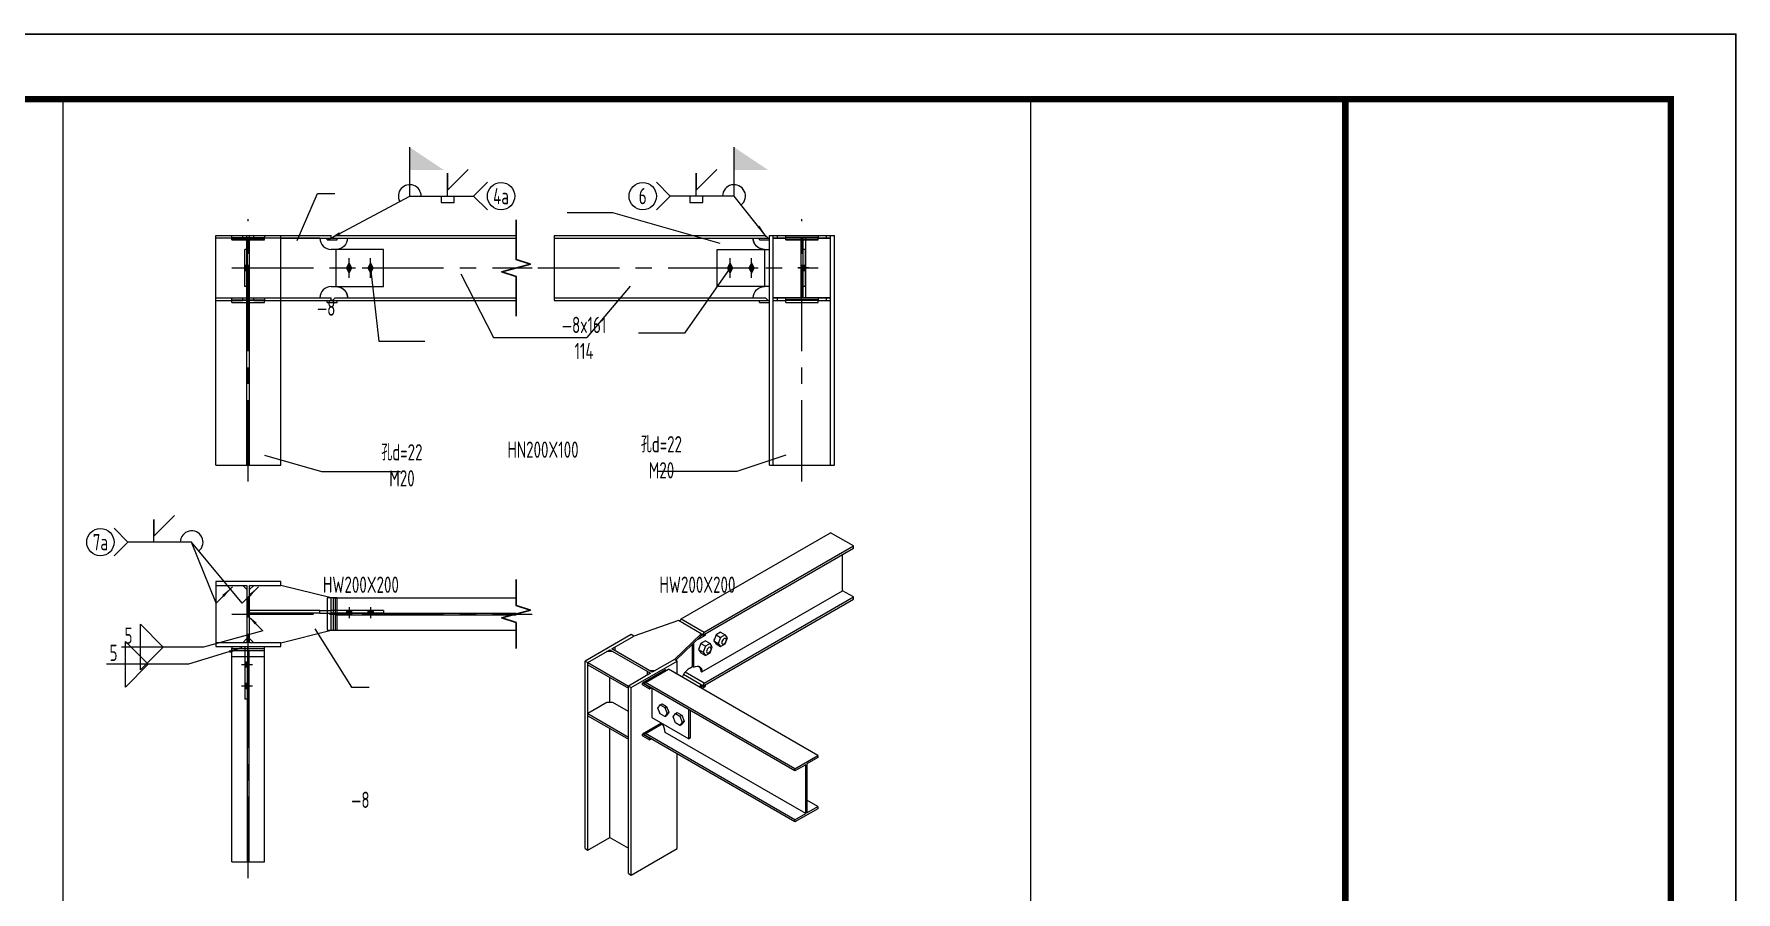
# Model space of a CAD drawing. Extents: x 498328 to 716449, y -893371 to -467753.
# Drawn here: x 584586 to 610727, y -775661 to -762482 of the extents above; entities that cross this region are included whole.
import ezdxf
from ezdxf.enums import TextEntityAlignment as Align

# ---------------------------------------------------------------- set-up
doc = ezdxf.new("R2010")
doc.units = 0
doc.header["$LTSCALE"] = 1000
for name, pattern in [('CENTER', [2, 1.25, -0.25, 0.25, -0.25]), ('Continuous-STLayerSet-Bolt', [0]), ('Continuous-STNodeDetDraw-Beam', [0]), ('Continuous-STNodeDetDraw-Bolt', [0]), ('Continuous-STNodeDetDraw-Col', [0]), ('Continuous-STNodeDetDraw-DimText', [0]), ('Continuous-STNodeDetDraw-Pl', [0]), ('Continuous-STNodeDetDraw-PlateJoint', [0]), ('Continuous-STNodeDetDraw-Stiff', [0]), ('Continuous-STNodeDetDraw-Weld', [0]), ('短虚线-STNodeDetDraw-Hide', [187.5, 125, -62.5])]:
    doc.linetypes.add(name, pattern=pattern)
for name, color, linetype in [('AXIS', 251, 'CENTER'), ('PUB_TITLE', 4, 'CONTINUOUS'), ('THIN', 7, 'CONTINUOUS'), ('通用-图框C-SHET', 141, 'CONTINUOUS')]:
    doc.layers.add(name, color=color, linetype=linetype)
doc.layers.add('yichutu', color=7, linetype='CONTINUOUS', true_color=0xffffff, plot=False)
for name, color, linetype, lineweight in [('平立面图螺栓', 1, 'CONTINUOUS', 18), ('详图加劲板', 103, 'CONTINUOUS', 18), ('详图接料板', 8, 'CONTINUOUS', 18), ('详图柱', 51, 'CONTINUOUS', 18), ('详图标注文字', 7, 'CONTINUOUS', 18), ('详图焊缝', 7, 'CONTINUOUS', 18), ('详图螺栓', 1, 'CONTINUOUS', 18), ('详图连接板', 171, 'CONTINUOUS', 18), ('详图钢梁', 141, 'CONTINUOUS', 18), ('钢梁', 141, 'CONTINUOUS', 18)]:
    doc.layers.add(name, color=color, linetype=linetype, lineweight=lineweight)
doc.styles.add('StTextStyle', font='yjkeng.shx', dxfattribs={"width": 0.7, "height": 250, "bigfont": 'yjkchn.shx'})

# ---------------------------------------------------------------- blocks, each defined once
blk = doc.blocks.new('*D199')
at = {"layer": '详图加劲板', "color": 103, "linetype": '短虚线-STNodeDetDraw-Hide', "lineweight": 18}
for p, q in [((-500, -960), (-85, -960)), ((-500, -1000), (-85, -1000)), ((-85, -1000), (-85, -960))]:
    blk.add_line(p, q, dxfattribs=at)
blk = doc.blocks.new('*D200')
at = {"layer": '详图钢梁', "color": 141, "linetype": 'Continuous-STNodeDetDraw-Beam', "lineweight": 18}
for p, q in [((-250, 0), (250, 0)), ((-250, -40), (-250, 0)), ((250, 0), (250, -40)), ((-13.75, -40), (-250, -40)), ((-13.75, -960), (-13.75, -40)), ((13.75, -40), (13.75, -960)), ((250, -40), (13.75, -40)), ((-250, -960), (-13.75, -960)), ((-250, -1000), (-250, -960)), ((250, -1000), (-250, -1000)), ((13.75, -960), (250, -960)), ((250, -960), (250, -1000))]:
    blk.add_line(p, q, dxfattribs=at)
at = {"layer": '详图钢梁', "color": 141, "linetype": '短虚线-STNodeDetDraw-Hide', "lineweight": 18}
for p, q in [((-250, -30), (250, -30)), ((-250, -40), (250, -40)), ((13.75, -215), (-13.75, -215)), ((-250, -960), (250, -960)), ((-250, -990), (250, -990)), ((13.75, -785), (-13.75, -785))]:
    blk.add_line(p, q, dxfattribs=at)
blk = doc.blocks.new('*D201')
at = {"layer": '详图加劲板', "color": 103, "linetype": '短虚线-STNodeDetDraw-Hide', "lineweight": 18}
for q in [(-85, 0), (-500, -40)]:
    blk.add_line((-85, -40), q, dxfattribs=at)
blk = doc.blocks.new('*D202')
at = {"layer": '详图柱', "color": 51, "linetype": 'Continuous-STNodeDetDraw-Col', "lineweight": 18}
for p, q in [((-500, 0), (-250, 0)), ((-500, -3530), (-500, 0)), ((250, 0), (500, 0)), ((500, -3530), (500, 0)), ((-500, -3530), (500, -3530))]:
    blk.add_line(p, q, dxfattribs=at)
at = {"layer": '详图柱', "color": 51, "linetype": '短虚线-STNodeDetDraw-Hide', "lineweight": 18}
for p, q in [((-20, -3530), (-20, 0)), ((20, -3530), (20, 0))]:
    blk.add_line(p, q, dxfattribs=at)
blk = doc.blocks.new('*D203')
at = {"layer": '详图加劲板', "color": 103, "linetype": '短虚线-STNodeDetDraw-Hide', "lineweight": 18}
blk.add_line((85, -40), (85, 0), dxfattribs=at)
at = {"layer": '详图加劲板', "color": 103, "linetype": 'Continuous-STNodeDetDraw-Stiff', "lineweight": 18}
for p, q in [((500, 0), (1275, 0)), ((1275, -40), (1275, 0)), ((500, -40), (1275, -40))]:
    blk.add_line(p, q, dxfattribs=at)
blk = doc.blocks.new('*D204')
at = {"layer": '详图加劲板', "color": 103, "linetype": '短虚线-STNodeDetDraw-Hide', "lineweight": 18}
for q in [(85, -960), (500, -1000)]:
    blk.add_line((85, -1000), q, dxfattribs=at)
at = {"layer": '详图加劲板', "color": 103, "linetype": 'Continuous-STNodeDetDraw-Stiff', "lineweight": 18}
for p, q in [((500, -960), (1275, -960)), ((500, -1000), (1275, -1000)), ((1275, -1000), (1275, -960))]:
    blk.add_line(p, q, dxfattribs=at)
blk = doc.blocks.new('*D205')
at = {"layer": '详图连接板', "color": 171, "linetype": '短虚线-STNodeDetDraw-Hide', "lineweight": 18}
for p, q in [((1100, -40), (20, -40)), ((2080, -215), (1275, -215)), ((2080, -785), (2080, -215)), ((20, -960), (1100, -960)), ((1275, -785), (2080, -785))]:
    blk.add_line(p, q, dxfattribs=at)
at = {"layer": '详图连接板', "color": 171, "linetype": 'Continuous-STNodeDetDraw-PlateJoint', "lineweight": 18}
for p, q in [((1350, -215), (1275, -215)), ((1275, -785), (1350, -785))]:
    blk.add_line(p, q, dxfattribs=at)
for centre, start, end in [((1275, -40), 180, 270), ((1275, -960), 90, 180)]:
    blk.add_arc(centre, 175, start, end, dxfattribs=at)
blk = doc.blocks.new('*D206')
at = {"layer": '详图接料板', "color": 8, "linetype": 'Continuous-STNodeDetDraw-Pl', "lineweight": 18}
for p, q in [((1215, -70), (1215, -40)), ((1215, -70), (1365, -70)), ((1275, -40), (1365, -40)), ((1365, -70), (1365, -40))]:
    blk.add_line(p, q, dxfattribs=at)
blk = doc.blocks.new('*D207')
at = {"layer": '详图接料板', "color": 8, "linetype": 'Continuous-STNodeDetDraw-Pl', "lineweight": 18}
for p, q in [((1215, -1030), (1215, -1000)), ((1215, -1030), (1365, -1030)), ((1275, -1000), (1365, -1000)), ((1365, -1030), (1365, -1000))]:
    blk.add_line(p, q, dxfattribs=at)
blk = doc.blocks.new('*D208')
at = {"layer": '详图连接板', "color": 171, "linetype": 'Continuous-STNodeDetDraw-PlateJoint', "lineweight": 18}
for p, q in [((-13.75, -215), (-53.75, -215)), ((-53.75, -785), (-53.75, -215)), ((-13.75, -785), (-53.75, -785))]:
    blk.add_line(p, q, dxfattribs=at)
blk = doc.blocks.new('*D209')
at = {"layer": '详图接料板', "color": 8, "linetype": 'Continuous-STNodeDetDraw-Pl', "lineweight": 18}
for p, q in [((-250, -70), (-250, -40)), ((-250, -70), (-13.75, -70)), ((13.75, -70), (250, -70)), ((250, -70), (250, -40))]:
    blk.add_line(p, q, dxfattribs=at)
at = {"layer": '详图接料板', "color": 8, "linetype": '短虚线-STNodeDetDraw-Hide', "lineweight": 18}
blk.add_line((250, -70), (-250, -70), dxfattribs=at)
blk = doc.blocks.new('*D210')
at = {"layer": '详图接料板', "color": 8, "linetype": 'Continuous-STNodeDetDraw-Pl', "lineweight": 18}
for p, q in [((-250, -1030), (-250, -1000)), ((-250, -1030), (250, -1030)), ((250, -1030), (250, -1000))]:
    blk.add_line(p, q, dxfattribs=at)
blk = doc.blocks.new('*D211')
at = {"layer": '详图焊缝', "color": 7, "linetype": 'Continuous-STNodeDetDraw-Weld', "lineweight": 18}
for points in [[(43775, -64777), (43775, -64027)], [(44355, -64777), (44355, -64427), (44355, -64687), (44673, -64368)], [(44967, -64565), (44755, -64777), (44967, -64989)], [(42525, -65442), (43775, -64777)], [(43775, -64777), (44755, -64777)], [(44255, -64777), (44255, -64877), (44455, -64877), (44455, -64777)]]:
    blk.add_lwpolyline(points, dxfattribs=at)
blk.add_lwpolyline([(42525, -65442, 0, 40, 0), (42702, -65348, 40, 40, 0)], format="xyseb", dxfattribs=at)
blk.add_circle((45177, -64777), 210, dxfattribs=at)
blk.add_arc((43775, -64777), 175, 0, 208.013, dxfattribs=at)
at = {"layer": '详图焊缝', "color": 7}
blk.add_solid([(43775, -64027), (43775, -64377), (44300, -64377)], dxfattribs=at)
at = {"layer": '详图焊缝', "color": 7, "style": 'StTextStyle', "width": 0.7}
blk.add_text('4a', height=250, dxfattribs=at).set_placement((45177, -64777), align=Align.MIDDLE_CENTER)
blk = doc.blocks.new('*D212')
at = {"layer": '详图加劲板', "color": 103, "linetype": '短虚线-STNodeDetDraw-Hide', "lineweight": 18}
for p, q in [((440, -960), (-440, -960)), ((-375, -1000), (-375, -960)), ((375, -1000), (375, -960))]:
    blk.add_line(p, q, dxfattribs=at)
blk = doc.blocks.new('*D213')
at = {"layer": '详图钢梁', "color": 141, "linetype": 'Continuous-STNodeDetDraw-Beam', "lineweight": 18}
for p, q in [((-3805, 0), (-3805, -40)), ((-3805, 0), (-560, 0)), ((-560, 0), (-530, -30)), ((-3805, -40), (-3805, -960)), ((-3805, -40), (-530, -40)), ((-575, -215), (-575, -785)), ((-530, -30), (-530, -40)), ((-3805, -960), (-3805, -1000)), ((-3805, -960), (-560, -960)), ((-3805, -1000), (-530, -1000)), ((-560, -960), (-530, -990)), ((-530, -990), (-530, -1000))]:
    blk.add_line(p, q, dxfattribs=at)
at = {"layer": '详图钢梁', "color": 141, "linetype": 'Continuous-STNodeDetDraw-Beam', "lineweight": 18, "extrusion": (0, 0, -1)}
for centre, start, end in [((575, -40), 270, 0), ((575, -960), 0, 90)]:
    blk.add_arc(centre, 175, start, end, dxfattribs=at)
at = {"layer": '详图钢梁', "color": 141, "linetype": '短虚线-STNodeDetDraw-Hide', "lineweight": 18, "extrusion": (0, 0, -1)}
blk.add_arc((575, -40), 175, 270, 0, dxfattribs=at)
blk = doc.blocks.new('*D214')
at = {"layer": '详图加劲板', "color": 103, "linetype": '短虚线-STNodeDetDraw-Hide', "lineweight": 18}
for p, q in [((-375, -40), (-375, 0)), ((375, -40), (375, 0)), ((440, -40), (-440, -40))]:
    blk.add_line(p, q, dxfattribs=at)
blk = doc.blocks.new('*D215')
at = {"layer": '详图钢梁', "color": 141, "linetype": 'Continuous-STNodeDetDraw-Beam', "lineweight": 18}
for p, q in [((-250, 0), (250, 0)), ((-250, -40), (-250, 0)), ((250, 0), (250, -40)), ((-13.75, -40), (-250, -40)), ((-13.75, -960), (-13.75, -40)), ((13.75, -40), (13.75, -960)), ((250, -40), (13.75, -40)), ((-250, -960), (-13.75, -960)), ((-250, -1000), (-250, -960)), ((250, -1000), (-250, -1000)), ((13.75, -960), (250, -960)), ((250, -960), (250, -1000))]:
    blk.add_line(p, q, dxfattribs=at)
at = {"layer": '详图钢梁', "color": 141, "linetype": '短虚线-STNodeDetDraw-Hide', "lineweight": 18}
for p, q in [((250, -30), (-250, -30)), ((-13.75, -215), (13.75, -215)), ((250, -990), (-250, -990)), ((-13.75, -785), (13.75, -785))]:
    blk.add_line(p, q, dxfattribs=at)
blk = doc.blocks.new('*D216')
at = {"layer": '详图柱', "color": 51, "linetype": 'Continuous-STNodeDetDraw-Col', "lineweight": 18}
for p, q in [((-500, -3530), (-500, 0)), ((-500, 0), (-440, 0)), ((-440, -3530), (-440, 0)), ((440, 0), (500, 0)), ((440, -3530), (440, 0)), ((500, -3530), (500, 0)), ((-500, -3530), (-440, -3530)), ((-440, -3530), (440, -3530)), ((440, -3530), (500, -3530))]:
    blk.add_line(p, q, dxfattribs=at)
blk = doc.blocks.new('*D217')
at = {"layer": '详图加劲板', "color": 103, "linetype": 'Continuous-STNodeDetDraw-Stiff', "lineweight": 18}
for p, q in [((-440, 0), (-250, 0)), ((250, 0), (440, 0)), ((-440, -40), (-250, -40)), ((250, -40), (440, -40))]:
    blk.add_line(p, q, dxfattribs=at)
blk = doc.blocks.new('*D218')
at = {"layer": '详图加劲板', "color": 103, "linetype": 'Continuous-STNodeDetDraw-Stiff', "lineweight": 18}
for p, q in [((-440, -960), (-250, -960)), ((-440, -1000), (-250, -1000)), ((250, -960), (440, -960)), ((250, -1000), (440, -1000))]:
    blk.add_line(p, q, dxfattribs=at)
blk = doc.blocks.new('*D219')
at = {"layer": '详图连接板', "color": 171, "linetype": 'Continuous-STNodeDetDraw-PlateJoint', "lineweight": 18}
for p, q in [((53.75, -215), (13.75, -215)), ((53.75, -70), (53.75, -215)), ((53.75, -785), (53.75, -215)), ((53.75, -785), (13.75, -785)), ((53.75, -785), (53.75, -960))]:
    blk.add_line(p, q, dxfattribs=at)
at = {"layer": '详图连接板', "color": 171, "linetype": '短虚线-STNodeDetDraw-Hide', "lineweight": 18}
blk.add_line((53.75, -40), (53.75, -960), dxfattribs=at)
blk = doc.blocks.new('*D220')
at = {"layer": '详图接料板', "color": 8, "linetype": 'Continuous-STNodeDetDraw-Pl', "lineweight": 18}
for p, q in [((-250, -70), (-250, -40)), ((-250, -70), (-13.75, -70)), ((13.75, -70), (250, -70)), ((250, -70), (250, -40))]:
    blk.add_line(p, q, dxfattribs=at)
at = {"layer": '详图接料板', "color": 8, "linetype": '短虚线-STNodeDetDraw-Hide', "lineweight": 18}
blk.add_line((250, -70), (-250, -70), dxfattribs=at)
blk = doc.blocks.new('*D221')
at = {"layer": '详图接料板', "color": 8, "linetype": 'Continuous-STNodeDetDraw-Pl', "lineweight": 18}
for p, q in [((-250, -1030), (-250, -1000)), ((-250, -1030), (250, -1030)), ((250, -1030), (250, -1000))]:
    blk.add_line(p, q, dxfattribs=at)
blk = doc.blocks.new('*D222')
at = {"layer": '详图连接板', "color": 171, "linetype": '短虚线-STNodeDetDraw-Hide', "lineweight": 18}
for p, q in [((-1305, -785), (-1305, -215)), ((-1305, -215), (-500, -215)), ((-500, -785), (-1305, -785))]:
    blk.add_line(p, q, dxfattribs=at)
at = {"layer": '详图连接板', "color": 171, "linetype": 'Continuous-STNodeDetDraw-PlateJoint', "lineweight": 18}
for p, q in [((-575, -215), (-500, -215)), ((-500, -785), (-575, -785))]:
    blk.add_line(p, q, dxfattribs=at)
blk = doc.blocks.new('*D223')
at = {"layer": '详图接料板', "color": 8, "linetype": 'Continuous-STNodeDetDraw-Pl', "lineweight": 18}
for p, q in [((-650, -70), (-650, -40)), ((-650, -40), (-500, -40)), ((-650, -70), (-500, -70))]:
    blk.add_line(p, q, dxfattribs=at)
blk = doc.blocks.new('*D224')
at = {"layer": '详图接料板', "color": 8, "linetype": 'Continuous-STNodeDetDraw-Pl', "lineweight": 18}
for p, q in [((-650, -1030), (-650, -1000)), ((-650, -1000), (-500, -1000)), ((-650, -1030), (-500, -1030))]:
    blk.add_line(p, q, dxfattribs=at)
blk = doc.blocks.new('*D225')
at = {"layer": '详图焊缝', "color": 7, "linetype": 'Continuous-STNodeDetDraw-Weld', "lineweight": 18}
for points in [[(53478, -64777), (53478, -64027)], [(52285, -64565), (52498, -64777), (52285, -64989)], [(52898, -64777), (52898, -64427), (52898, -64687), (53216, -64368)], [(53478, -64777), (52498, -64777)], [(52798, -64777), (52798, -64877), (52998, -64877), (52998, -64777)], [(53978, -65402), (53478, -64777)]]:
    blk.add_lwpolyline(points, dxfattribs=at)
blk.add_lwpolyline([(53978, -65402, 0, 40, 0), (53853, -65245, 40, 40, 0)], format="xyseb", dxfattribs=at)
blk.add_circle((52075, -64777), 210, dxfattribs=at)
blk.add_arc((53478, -64777), 175, 308.6598, 180, dxfattribs=at)
at = {"layer": '详图焊缝', "color": 7}
blk.add_solid([(53478, -64027), (53478, -64377), (54003, -64377)], dxfattribs=at)
at = {"layer": '详图焊缝', "color": 7, "style": 'StTextStyle', "width": 0.7}
blk.add_text('6', height=250, dxfattribs=at).set_placement((52075, -64777), align=Align.MIDDLE_CENTER)
blk = doc.blocks.new('*D226')
at = {"layer": '详图钢梁', "color": 141, "linetype": 'Continuous-STNodeDetDraw-Beam', "lineweight": 18}
for p, q in [((-250, -560), (-250, -530)), ((-250, -530), (250, -530)), ((-250, -560), (250, -560)), ((-250, -3805), (-250, -560)), ((250, -560), (250, -530)), ((250, -3805), (250, -560)), ((-250, -3805), (250, -3805))]:
    blk.add_line(p, q, dxfattribs=at)
at = {"layer": '详图钢梁', "color": 141, "linetype": '短虚线-STNodeDetDraw-Hide', "lineweight": 18}
for p, q in [((13.75, -575), (-13.75, -575)), ((-13.75, -3805), (-13.75, -750)), ((-13.75, -750), (13.75, -750)), ((13.75, -750), (13.75, -575)), ((13.75, -3805), (13.75, -750))]:
    blk.add_line(p, q, dxfattribs=at)
blk = doc.blocks.new('*D227')
at = {"layer": '详图加劲板', "color": 103, "linetype": 'Continuous-STNodeDetDraw-Stiff', "lineweight": 18}
for p, q in [((-500, 440), (-500, -440)), ((-20, 375), (-85, 440)), ((-85, -440), (-20, -375))]:
    blk.add_line(p, q, dxfattribs=at)
blk = doc.blocks.new('*D228')
at = {"layer": '详图柱', "color": 51, "linetype": 'Continuous-STNodeDetDraw-Col', "lineweight": 18}
for p, q in [((500, 500), (-500, 500)), ((-500, 500), (-500, 440)), ((-500, 440), (-20, 440)), ((-20, 440), (-20, -440)), ((20, -440), (20, 440)), ((20, 440), (500, 440)), ((500, 440), (500, 500)), ((-20, -440), (-500, -440)), ((-500, -440), (-500, -500)), ((-500, -500), (500, -500)), ((500, -440), (20, -440)), ((500, -500), (500, -440))]:
    blk.add_line(p, q, dxfattribs=at)
blk = doc.blocks.new('*D229')
at = {"layer": '详图加劲板', "color": 103, "linetype": 'Continuous-STNodeDetDraw-Stiff', "lineweight": 18}
for p, q in [((85, 440), (20, 375)), ((1275, 250), (500, 440)), ((1275, -250), (1275, 250)), ((500, -440), (1275, -250)), ((20, -375), (85, -440))]:
    blk.add_line(p, q, dxfattribs=at)
blk = doc.blocks.new('*D230')
at = {"layer": '详图连接板', "color": 171, "linetype": '短虚线-STNodeDetDraw-Hide', "lineweight": 18}
for p, q in [((1100, 53.75), (20, 53.75)), ((1100, 13.75), (20, 13.75)), ((1100, 13.75), (1100, 53.75)), ((1100, 53.75), (1275, 53.75)), ((1100, 13.75), (1275, 13.75)), ((2080, 53.75), (1275, 53.75)), ((2080, 13.75), (1275, 13.75)), ((2080, 53.75), (2080, 13.75))]:
    blk.add_line(p, q, dxfattribs=at)
blk = doc.blocks.new('*D231')
at = {"layer": '详图接料板', "color": 8, "linetype": '短虚线-STNodeDetDraw-Hide', "lineweight": 18}
for p, q in [((1365, 250), (1215, 250)), ((1215, 250), (1215, -250)), ((1365, -250), (1365, 250)), ((1215, -250), (1365, -250))]:
    blk.add_line(p, q, dxfattribs=at)
at = {"layer": '详图接料板', "color": 8, "linetype": 'Continuous-STNodeDetDraw-Pl', "lineweight": 18}
for p, q in [((1305, 250), (1275, 250)), ((1275, -250), (1305, -250))]:
    blk.add_line(p, q, dxfattribs=at)
blk = doc.blocks.new('*D232')
at = {"layer": '详图连接板', "color": 171, "linetype": '短虚线-STNodeDetDraw-Hide', "lineweight": 18}
for p, q in [((-53.75, -500), (-53.75, -1305)), ((-13.75, -500), (-13.75, -1305)), ((-13.75, -1305), (-53.75, -1305))]:
    blk.add_line(p, q, dxfattribs=at)
blk = doc.blocks.new('*D233')
at = {"layer": '详图接料板', "color": 8, "linetype": 'Continuous-STNodeDetDraw-Pl', "lineweight": 18}
for p, q in [((-250, -500), (-250, -530)), ((250, -530), (250, -500))]:
    blk.add_line(p, q, dxfattribs=at)
at = {"layer": '详图接料板', "color": 8, "linetype": '短虚线-STNodeDetDraw-Hide', "lineweight": 18}
blk.add_line((-250, -650), (250, -650), dxfattribs=at)
blk = doc.blocks.new('*D234')
at = {"layer": '详图焊缝', "color": 7, "linetype": 'Continuous-STNodeDetDraw-Weld', "lineweight": 18}
blk.add_lwpolyline([(39989, -72985), (39639, -73335), (39639, -72635)], close=True, dxfattribs=at)
for points in [[(41270, -72485), (41520, -72735), (40605, -72985)], [(40605, -72985), (39345, -72985)]]:
    blk.add_lwpolyline(points, dxfattribs=at)
blk.add_lwpolyline([(41270, -72485, 0, 40, 0), (41412, -72626, 40, 40, 0)], format="xyseb", dxfattribs=at)
at = {"layer": '详图焊缝', "color": 7, "style": 'StTextStyle', "width": 0.7}
blk.add_text('5', height=250, dxfattribs=at).set_placement((39395, -72935))
blk = doc.blocks.new('*D235')
at = {"layer": '详图焊缝', "color": 7, "linetype": 'Continuous-STNodeDetDraw-Weld', "lineweight": 18}
for points in [[(39845, -71374), (39845, -71024), (39845, -71284), (40163, -70965)], [(39233, -71161), (39445, -71374), (39233, -71586)], [(40425, -71374), (39445, -71374)], [(41050, -72059), (40800, -72309), (40425, -71374)], [(41450, -72059), (41200, -72309), (40425, -71374)]]:
    blk.add_lwpolyline(points, dxfattribs=at)
for points in [[(41050, -72059, 0, 40, 0), (40909, -72200, 40, 40, 0)], [(41450, -72059, 0, 40, 0), (41309, -72200, 40, 40, 0)]]:
    blk.add_lwpolyline(points, format="xyseb", dxfattribs=at)
blk.add_circle((39023, -71374), 210, dxfattribs=at)
blk.add_arc((40425, -71374), 175, 309.6546, 180, dxfattribs=at)
at = {"layer": '详图焊缝', "color": 7, "style": 'StTextStyle', "width": 0.7}
blk.add_text('7a', height=250, dxfattribs=at).set_placement((39023, -71374), align=Align.MIDDLE_CENTER)
blk = doc.blocks.new('*D236')
at = {"layer": '详图焊缝', "color": 7, "linetype": 'Continuous-STNodeDetDraw-Weld', "lineweight": 18}
blk.add_lwpolyline([(39759, -73249), (39409, -73599), (39409, -72899)], close=True, dxfattribs=at)
for points in [[(41197, -72999), (40375, -73249)], [(40375, -73249), (39115, -73249)]]:
    blk.add_lwpolyline(points, dxfattribs=at)
blk.add_lwpolyline([(41197, -72999, 0, 40, 0), (41005, -73057, 40, 40, 0)], format="xyseb", dxfattribs=at)
at = {"layer": '详图焊缝', "color": 7, "style": 'StTextStyle', "width": 0.7}
blk.add_text('5', height=250, dxfattribs=at).set_placement((39165, -73199))
blk = doc.blocks.new('*D237')
at = {"layer": '详图加劲板', "color": 103, "linetype": 'Continuous-STNodeDetDraw-Stiff', "lineweight": 18}
for p, q in [((-371, -639), (-665, -808)), ((-279, -639), (-371, -639)), ((-42, -776), (-279, -639)), ((-665, -808), (-42, -1168)), ((-665, -841), (-42, -1200))]:
    blk.add_line(p, q, dxfattribs=at)
blk = doc.blocks.new('*D238')
at = {"layer": '详图钢梁', "color": 141, "linetype": 'Continuous-STNodeDetDraw-Beam', "lineweight": 18}
for p, q in [((219, -331), (573, -127)), ((2867, -1451), (573, -127)), ((219, -331), (198, -343)), ((198, -351), (198, -343)), ((2514, -1688), (198, -351)), ((2514, -1655), (219, -331)), ((219, -1115), (479, -965)), ((219, -1115), (198, -1127)), ((198, -1135), (198, -1127)), ((2514, -2472), (198, -1135)), ((2514, -2439), (219, -1115)), ((2681, -2343), (521, -1096)), ((2514, -1655), (2867, -1451)), ((2867, -1484), (2700, -1580)), ((2867, -1451), (2867, -1484)), ((2681, -1592), (2514, -1688)), ((2514, -1688), (2514, -1655)), ((2681, -2343), (2681, -1592)), ((2700, -1580), (2700, -2332)), ((2867, -2268), (2514, -2472)), ((2514, -2439), (2681, -2343)), ((2867, -2235), (2700, -2139)), ((2700, -2332), (2867, -2235)), ((2867, -2235), (2867, -2268)), ((2514, -2472), (2514, -2439))]:
    blk.add_line(p, q, dxfattribs=at)
blk.add_ellipse((397, -1024), major_axis=(-87, 152), ratio=0.57735, start_param=3.926991, end_param=4.808074, dxfattribs=at)
blk = doc.blocks.new('*D239')
at = {"layer": '详图加劲板', "color": 103, "linetype": 'Continuous-STNodeDetDraw-Stiff', "lineweight": 18}
for p, q in [((-279, 145), (-371, 145)), ((-665, -24), (-42, -384)), ((-665, -57), (-42, -416)), ((251, -214), (251, -161))]:
    blk.add_line(p, q, dxfattribs=at)
blk = doc.blocks.new('*D240')
at = {"layer": '详图钢梁', "color": 141, "linetype": 'Continuous-STNodeDetDraw-Beam', "lineweight": 18}
for p, q in [((767, 647), (3062, 1972)), ((3415, 1768), (3062, 1972)), ((1100, 398), (3415, 1735)), ((1121, 443), (3415, 1768)), ((3248, 1080), (3248, 1639)), ((3415, 1735), (3415, 1768)), ((1088, -167), (3248, 1080)), ((3415, 984), (3248, 1080)), ((1100, -386), (3415, 951)), ((1121, -341), (3415, 984)), ((3415, 951), (3415, 984)), ((746, 610), (767, 647)), ((767, 647), (1121, 443)), ((964, -95), (964, 277)), ((1078, 418), (1100, 406)), ((1100, 398), (1078, 410)), ((1100, 406), (1121, 443)), ((1100, 406), (1100, 398)), ((945, -84), (945, 259)), ((1121, -341), (828, -172)), ((964, -95), (945, -84)), ((1069, -156), (1088, -167)), ((1078, -365), (1100, -378)), ((1100, -386), (1078, -374)), ((1100, -378), (1121, -341)), ((1100, -378), (1100, -386))]:
    blk.add_line(p, q, dxfattribs=at)
at = {"layer": '详图钢梁', "color": 141, "linetype": 'Continuous-STNodeDetDraw-Beam', "lineweight": 18, "extrusion": (0, 0, -1)}
for centre, start_param, end_param in [((964, -238), 5.497787, 6.283185), ((945, -227), 0.111347, 0.785398), ((964, -238), 0, 0.785398)]:
    blk.add_ellipse(centre, major_axis=(88, 152), ratio=0.57735, start_param=start_param, end_param=end_param, dxfattribs=at)
blk = doc.blocks.new('*D241')
at = {"layer": '详图柱', "color": 51, "linetype": 'Continuous-STNodeDetDraw-Col', "lineweight": 18}
for p, q in [((0, 408), (-707, 0)), ((-297, 188), (42, 384)), ((42, 384), (0, 408)), ((-707, 0), (-665, -24)), ((-707, -2882), (-707, 0)), ((-665, -24), (-325, 171)), ((-325, 171), (297, -188)), ((-325, 145), (-325, 171)), ((325, -171), (-297, 188)), ((0, -408), (707, 0)), ((665, 24), (325, -171)), ((707, 0), (665, 24)), ((707, -204), (707, 0)), ((-665, -2907), (-665, -24)), ((-325, -639), (-325, -253)), ((297, -188), (-42, -384)), ((-42, -384), (0, -408)), ((-42, -3266), (-42, -384)), ((0, -3290), (0, -408)), ((-325, -2711), (-325, -1037)), ((707, -2882), (707, -1429)), ((-665, -2907), (-325, -2711)), ((-325, -2711), (-42, -2874)), ((-707, -2882), (-665, -2907)), ((0, -3290), (707, -2882)), ((-42, -3266), (0, -3290))]:
    blk.add_line(p, q, dxfattribs=at)
blk = doc.blocks.new('*D242')
at = {"layer": '详图加劲板', "color": 103, "linetype": 'Continuous-STNodeDetDraw-Stiff', "lineweight": 18}
for p, q in [((725, 623), (42, 384)), ((1078, 418), (725, 623)), ((665, 24), (1078, 418)), ((686, 12), (1078, 386)), ((1078, 386), (1078, 418)), ((-251, 214), (-251, 161)), ((279, -145), (371, -145))]:
    blk.add_line(p, q, dxfattribs=at)
blk = doc.blocks.new('*D243')
at = {"layer": '详图加劲板', "color": 103, "linetype": 'Continuous-STNodeDetDraw-Stiff', "lineweight": 18}
for p, q in [((1078, -365), (804, -207)), ((1044, -398), (1078, -365)), ((1065, -411), (1078, -398)), ((1078, -398), (1078, -365))]:
    blk.add_line(p, q, dxfattribs=at)
blk = doc.blocks.new('*D244')
at = {"layer": '详图连接板', "color": 171, "linetype": 'Continuous-STNodeDetDraw-PlateJoint', "lineweight": 18}
blk.add_line((892, -115), (945, -84), dxfattribs=at)
blk.add_ellipse((892, -258), major_axis=(-88, -152), ratio=0.57735, start_param=3.926991, end_param=4.978146, dxfattribs=at)
blk = doc.blocks.new('*D245')
at = {"layer": '详图接料板', "color": 8, "linetype": 'Continuous-STNodeDetDraw-Pl', "lineweight": 18}
for p, q in [((1030, 340), (1036, 337)), ((1036, 337), (1142, 398)), ((1036, 337), (1036, 345)), ((1078, 386), (1142, 423)), ((1142, 398), (1142, 423))]:
    blk.add_line(p, q, dxfattribs=at)
blk = doc.blocks.new('*D246')
at = {"layer": '详图接料板', "color": 8, "linetype": 'Continuous-STNodeDetDraw-Pl', "lineweight": 18}
for p, q in [((1078, -398), (1142, -361)), ((1082, -420), (1142, -386)), ((1142, -386), (1142, -361))]:
    blk.add_line(p, q, dxfattribs=at)
blk = doc.blocks.new('*D247')
at = {"layer": '详图连接板', "color": 171, "linetype": 'Continuous-STNodeDetDraw-PlateJoint', "lineweight": 18}
for p, q in [((316, -419), (316, -867)), ((885, -1196), (885, -748)), ((913, -1179), (913, -764)), ((316, -867), (885, -1196)), ((913, -1179), (885, -1196))]:
    blk.add_line(p, q, dxfattribs=at)
blk = doc.blocks.new('*D248')
at = {"layer": '详图接料板', "color": 8, "linetype": 'Continuous-STNodeDetDraw-Pl', "lineweight": 18}
for p, q in [((530, -135), (177, -339)), ((544, -143), (530, -135)), ((177, -363), (177, -339)), ((177, -339), (283, -400)), ((177, -363), (283, -425)), ((283, -425), (283, -400)), ((283, -425), (304, -412))]:
    blk.add_line(p, q, dxfattribs=at)
blk = doc.blocks.new('*D249')
at = {"layer": '详图接料板', "color": 8, "linetype": 'Continuous-STNodeDetDraw-Pl', "lineweight": 18}
for p, q in [((468, -955), (177, -1123)), ((177, -1147), (177, -1123)), ((177, -1123), (283, -1184)), ((177, -1147), (283, -1208)), ((283, -1208), (283, -1184)), ((283, -1208), (304, -1196))]:
    blk.add_line(p, q, dxfattribs=at)
blk = doc.blocks.new('*D250')
at = {"layer": '详图螺栓', "color": 1, "linetype": 'Continuous-STNodeDetDraw-Bolt', "lineweight": 18}
for p, q in [((1266, 338), (1276, 332)), ((1316, 425), (1328, 418))]:
    blk.add_line(p, q, dxfattribs=at)
for start_param, end_param in [(3.141593, 6.283185), (0, 2.356194), (2.356194, 3.141593)]:
    blk.add_ellipse((1427, 303), major_axis=(-25, -43.3), ratio=0.57735, start_param=start_param, end_param=end_param, dxfattribs=at)
blk = doc.blocks.new('*D251')
at = {"layer": '详图螺栓', "color": 1, "linetype": 'Continuous-STNodeDetDraw-Bolt', "lineweight": 18}
for p, q in [((1304, 404), (1268, 313)), ((1268, 313), (1339, 272)), ((1268, 313), (1304, 263)), ((1374, 445), (1304, 404)), ((1304, 404), (1374, 363)), ((1304, 263), (1374, 222)), ((1374, 363), (1339, 272)), ((1339, 272), (1374, 222)), ((1374, 445), (1445, 404)), ((1445, 404), (1374, 363)), ((1374, 222), (1445, 263)), ((1481, 354), (1445, 404)), ((1445, 263), (1481, 354))]:
    blk.add_line(p, q, dxfattribs=at)
blk = doc.blocks.new('*D252')
at = {"layer": '详图螺栓', "color": 1, "linetype": 'Continuous-STNodeDetDraw-Bolt', "lineweight": 18}
for p, q in [((644, -857), (680, -807)), ((680, -948), (644, -857)), ((680, -807), (708, -790)), ((680, -807), (750, -847)), ((750, -989), (680, -948)), ((708, -790), (779, -831)), ((750, -847), (779, -831)), ((750, -847), (786, -938)), ((786, -938), (750, -989)), ((750, -989), (779, -972)), ((779, -831), (814, -922)), ((814, -922), (779, -972)), ((786, -938), (814, -922))]:
    blk.add_line(p, q, dxfattribs=at)
blk = doc.blocks.new('*D253')
at = {"layer": '详图螺栓', "color": 1, "linetype": 'Continuous-STNodeDetDraw-Bolt', "lineweight": 18}
for p, q in [((411, -722), (446, -672)), ((446, -813), (411, -722)), ((446, -672), (475, -655)), ((446, -672), (517, -713)), ((475, -655), (545, -696)), ((517, -713), (545, -696)), ((517, -713), (552, -804)), ((545, -696), (581, -787)), ((517, -854), (446, -813)), ((552, -804), (517, -854)), ((517, -854), (545, -838)), ((581, -787), (545, -838)), ((552, -804), (581, -787))]:
    blk.add_line(p, q, dxfattribs=at)
blk = doc.blocks.new('*D254')
at = {"layer": '详图螺栓', "color": 1, "linetype": 'Continuous-STNodeDetDraw-Bolt', "lineweight": 18}
for p, q in [((1070, 269), (1035, 178)), ((1141, 310), (1070, 269)), ((1070, 269), (1141, 228)), ((1141, 310), (1212, 269)), ((1212, 269), (1141, 228)), ((1247, 219), (1212, 269)), ((1035, 178), (1106, 137)), ((1035, 178), (1070, 128)), ((1070, 128), (1141, 87)), ((1141, 228), (1106, 137)), ((1106, 137), (1141, 87)), ((1141, 87), (1212, 128)), ((1212, 128), (1247, 219))]:
    blk.add_line(p, q, dxfattribs=at)
blk = doc.blocks.new('*D255')
at = {"layer": '详图螺栓', "color": 1, "linetype": 'Continuous-STNodeDetDraw-Bolt', "lineweight": 18}
for p, q in [((1083, 290), (1095, 283)), ((1033, 203), (1043, 198))]:
    blk.add_line(p, q, dxfattribs=at)
for start_param, end_param in [(3.141593, 6.283185), (0, 2.356194), (2.356194, 3.141593)]:
    blk.add_ellipse((1194, 168), major_axis=(-25, -43.3), ratio=0.57735, start_param=start_param, end_param=end_param, dxfattribs=at)
blk = doc.blocks.new('yct-841-594-84100-59400-100-1000.0')
at = {"layer": 'yichutu', "color": 7, "true_color": 0xffffff}
blk.add_lwpolyline([(0, 0), (0, 59400), (84100, 59400), (84100, 0)], close=True, dxfattribs=at)

msp = doc.modelspace()

# ---------------------------------------------------------------- linework, layer by layer
at = {"layer": 'AXIS', "lineweight": 20}
for p, q in [((587876, -769356.3), (587876, -765326.3)), ((596381.5, -769356.3), (596381.5, -765326.3)), ((587626, -766076.3), (592239.3, -766076.3)), ((592326.5, -766076.3), (596631.5, -766076.3)), ((587876, -775447.2), (587876, -771142.2)), ((587626, -771392.2), (592239.3, -771392.2))]:
    msp.add_line(p, q, dxfattribs=at)
at = {"layer": 'PUB_TITLE'}
msp.add_lwpolyline([(526627.4, -821882.5), (610727.4, -821882.5), (610727.4, -762482.5), (526627.4, -762482.5)], close=True, dxfattribs=at)
at = {"layer": 'PUB_TITLE', "const_width": 100}
msp.add_lwpolyline([(529127.4, -820882.5), (609727.4, -820882.5), (609727.4, -763482.5), (529127.4, -763482.5)], close=True, dxfattribs=at)
at = {"layer": 'THIN'}
for points in [[(591989.3, -766816.3), (591989.3, -766206.3), (591769.3, -766136.3), (592209.3, -766016.3), (591989.3, -765946.3), (591989.3, -765336.3)], [(591989.3, -771922.2), (591989.3, -771522.2), (591769.3, -771452.2), (592209.3, -771332.2), (591989.3, -771262.2), (591989.3, -770862.2)]]:
    msp.add_lwpolyline(points, dxfattribs=at)
at = {"layer": '平立面图螺栓', "color": 1, "linetype": 'Continuous-STLayerSet-Bolt', "lineweight": 18}
for p, q in [((589426, -766226.3), (589426, -765926.3)), ((589756, -766226.3), (589756, -765926.3)), ((595276.5, -766226.3), (595276.5, -765926.3)), ((595606.5, -766226.3), (595606.5, -765926.3)), ((587772.3, -766076.3), (587939.8, -766076.3)), ((589326, -766076.3), (589526, -766076.3)), ((589656, -766076.3), (589856, -766076.3)), ((595176.5, -766076.3), (595376.5, -766076.3)), ((595506.5, -766076.3), (595706.5, -766076.3)), ((596485.2, -766076.3), (596317.7, -766076.3)), ((589426, -771288.4), (589426, -771455.9)), ((589756, -771288.4), (589756, -771455.9)), ((587772.3, -772167.2), (587939.8, -772167.2)), ((587772.3, -772497.2), (587939.8, -772497.2))]:
    msp.add_line(p, q, dxfattribs=at)
at = {"layer": '平立面图螺栓', "color": 1}
for points in [[(587889.8, -766126.3), (587889.8, -766026.3), (587822.3, -766126.3), (587822.3, -766026.3)], [(589376, -766076.3), (589426, -765976.3), (589426, -766176.3), (589476, -766076.3)], [(589706, -766076.3), (589756, -765976.3), (589756, -766176.3), (589806, -766076.3)], [(595226.5, -766076.3), (595276.5, -765976.3), (595276.5, -766176.3), (595326.5, -766076.3)], [(595556.5, -766076.3), (595606.5, -765976.3), (595606.5, -766176.3), (595656.5, -766076.3)], [(596367.7, -766126.3), (596367.7, -766026.3), (596435.2, -766126.3), (596435.2, -766026.3)], [(589376, -771405.9), (589476, -771405.9), (589376, -771338.4), (589476, -771338.4)], [(589706, -771405.9), (589806, -771405.9), (589706, -771338.4), (589806, -771338.4)], [(587889.8, -772217.2), (587889.8, -772117.2), (587822.3, -772217.2), (587822.3, -772117.2)], [(587889.8, -772547.2), (587889.8, -772447.2), (587822.3, -772547.2), (587822.3, -772447.2)]]:
    msp.add_solid(points, dxfattribs=at)
at = {"layer": '详图标注文字', "color": 7, "linetype": 'Continuous-STNodeDetDraw-DimText', "lineweight": 18}
for p, q in [((588626, -765656.3), (588938.5, -764931.3)), ((588938.5, -764931.3), (589207.7, -764931.3)), ((593474.6, -765229.3), (592774.6, -765229.3)), ((595126.5, -765701.3), (593474.6, -765229.3)), ((589756, -766076.3), (589883.7, -767201.3)), ((591141.9, -766164.5), (591644.6, -767142.5)), ((595276.5, -766076.3), (594576.5, -767076.3)), ((593740, -766353.5), (593077.7, -767142.5)), ((589883.7, -767201.3), (590590.4, -767201.3)), ((591644.6, -767142.5), (593077.7, -767142.5)), ((594576.5, -767076.3), (593869.7, -767076.3)), ((588126, -768951.3), (589001, -769201.3)), ((596131.5, -768951.3), (595381.5, -769201.3)), ((589001, -769201.3), (590212.6, -769201.3)), ((595381.5, -769201.3), (594169.9, -769201.3)), ((588901, -771617.2), (589463.5, -772517.2)), ((589463.5, -772517.2), (589732.7, -772517.2))]:
    msp.add_line(p, q, dxfattribs=at)
at = {"layer": '详图钢梁', "color": 141, "linetype": 'Continuous-STNodeDetDraw-Beam', "lineweight": 18}
for p, q in [((589181, -765606.3), (589211, -765576.3)), ((589181, -765606.3), (589181, -765616.3)), ((589181, -765616.3), (591989.3, -765616.3)), ((589211, -765576.3), (591989.3, -765576.3)), ((591989.3, -765616.3), (591989.3, -765576.3)), ((589226, -766361.3), (589226, -765791.3)), ((589181, -766566.3), (589211, -766536.3)), ((589181, -766566.3), (589181, -766576.3)), ((589181, -766576.3), (591989.3, -766576.3)), ((589211, -766536.3), (591989.3, -766536.3)), ((591989.3, -766576.3), (591989.3, -766536.3)), ((589181, -771142.2), (589211, -771142.2)), ((589181, -771142.2), (589181, -771642.2)), ((589211, -771142.2), (591989.3, -771142.2)), ((589211, -771142.2), (589211, -771642.2)), ((589181, -771642.2), (589211, -771642.2)), ((589211, -771642.2), (591989.3, -771642.2))]:
    msp.add_line(p, q, dxfattribs=at)
at = {"layer": '详图钢梁', "color": 141, "linetype": '短虚线-STNodeDetDraw-Hide', "lineweight": 18}
for p, q in [((589226, -771405.9), (589226, -771378.4)), ((589226, -771405.9), (589401, -771405.9)), ((589401, -771378.4), (589401, -771405.9)), ((589401, -771378.4), (591989.3, -771378.4)), ((589401, -771405.9), (591989.3, -771405.9))]:
    msp.add_line(p, q, dxfattribs=at)
at = {"layer": '详图钢梁', "color": 141, "linetype": 'Continuous-STNodeDetDraw-Beam', "lineweight": 18, "extrusion": (0, 0, -1)}
for centre, start, end in [((-589226, -765616.3), 180, 270), ((-589226, -766536.3), 90, 180)]:
    msp.add_arc(centre, 175, start, end, dxfattribs=at)
at = {"layer": '详图钢梁', "color": 141, "linetype": '短虚线-STNodeDetDraw-Hide', "lineweight": 18, "extrusion": (0, 0, -1)}
msp.add_arc((-589226, -766536.3), 175, 90, 180, dxfattribs=at)
at = {"layer": '通用-图框C-SHET', "const_width": 100}
msp.add_lwpolyline([(604727.4, -794932.5), (604727.4, -763482.5)], dxfattribs=at)
at = {"layer": '钢梁'}
msp.add_lwpolyline([(585033.6, -763482.5), (599889.6, -763482.5), (599889.6, -777597.5), (585033.6, -777597.5)], close=True, dxfattribs=at)

# ---------------------------------------------------------------- block references
at = {"layer": 'yichutu'}
msp.add_blockref('yct-841-594-84100-59400-100-1000.0', (526627.4, -821882.5), dxfattribs=at)
at = {"layer": '详图加劲板'}
for name, p in [('*D201', (587876, -765576.3)), ('*D203', (587876, -765576.3)), ('*D214', (596381.5, -765576.3)), ('*D217', (596381.5, -765576.3)), ('*D199', (587876, -765576.3)), ('*D204', (587876, -765576.3)), ('*D212', (596381.5, -765576.3)), ('*D218', (596381.5, -765576.3)), ('*D227', (587876, -771392.2)), ('*D229', (587876, -771392.2)), ('*D242', (593757.4, -772114)), ('*D239', (593757.4, -772114)), ('*D243', (593757.4, -772114)), ('*D237', (593757.4, -772114))]:
    msp.add_blockref(name, p, dxfattribs=at)
at = {"layer": '详图接料板'}
for name, p in [('*D209', (587876, -765576.3)), ('*D206', (587876, -765576.3)), ('*D223', (596381.5, -765576.3)), ('*D220', (596381.5, -765576.3)), ('*D210', (587876, -765576.3)), ('*D207', (587876, -765576.3)), ('*D224', (596381.5, -765576.3)), ('*D221', (596381.5, -765576.3)), ('*D231', (587876, -771392.2)), ('*D233', (587876, -771392.2)), ('*D245', (593757.4, -772114)), ('*D248', (593757.4, -772114)), ('*D246', (593757.4, -772114)), ('*D249', (593757.4, -772114))]:
    msp.add_blockref(name, p, dxfattribs=at)
at = {"layer": '详图柱'}
for name, p in [('*D202', (587876, -765576.3)), ('*D216', (596381.5, -765576.3)), ('*D228', (587876, -771392.2)), ('*D241', (593757.4, -772114))]:
    msp.add_blockref(name, p, dxfattribs=at)
at = {"layer": '详图焊缝', "color": 7, "linetype": 'Continuous-STNodeDetDraw-Weld', "lineweight": 18}
for name, p in [('*D211', (546582, -700194.9)), ('*D225', (541860.1, -700194.9)), ('*D235', (546582, -698913.9)), ('*D234', (546582, -698913.9)), ('*D236', (546582, -698913.9))]:
    msp.add_blockref(name, p, dxfattribs=at)
at = {"layer": '详图螺栓'}
for name in ['*D250', '*D251', '*D255', '*D254', '*D253', '*D252']:
    msp.add_blockref(name, (593757.4, -772114), dxfattribs=at)
at = {"layer": '详图连接板'}
for name, p in [('*D205', (587876, -765576.3)), ('*D219', (596381.5, -765576.3)), ('*D208', (587876, -765576.3)), ('*D222', (596381.5, -765576.3)), ('*D230', (587876, -771392.2)), ('*D232', (587876, -771392.2)), ('*D244', (593757.4, -772114)), ('*D247', (593757.4, -772114))]:
    msp.add_blockref(name, p, dxfattribs=at)
at = {"layer": '详图钢梁'}
for name, p in [('*D200', (587876, -765576.3)), ('*D213', (596381.5, -765576.3)), ('*D215', (596381.5, -765576.3)), ('*D240', (593757.4, -772114)), ('*D226', (587876, -771392.2)), ('*D238', (593757.4, -772114))]:
    msp.add_blockref(name, p, dxfattribs=at)

# ---------------------------------------------------------------- texts
at = {"layer": '详图标注文字', "color": 7, "style": 'StTextStyle', "width": 0.7}
for s, p in [('—8', (589073.1, -766885.2)), ('—8x161', (593034.5, -767151)), ('114', (593034.5, -767551)), ('孔d=22', (590237, -769107.5)), ('HN200X100', (592403.6, -769066.9)), ('孔d=22', (594223.1, -768983.8)), ('M20', (594223.1, -769383.8)), ('M20', (590237, -769507.5)), ('HW200X200', (589606.8, -771141.6)), ('HW200X200', (594775.7, -771141.6)), ('—8', (589598.1, -774445.8))]:
    msp.add_text(s, height=250, dxfattribs=at).set_placement(p, align=Align.BOTTOM_CENTER)

doc.saveas('drawing.dxf')
